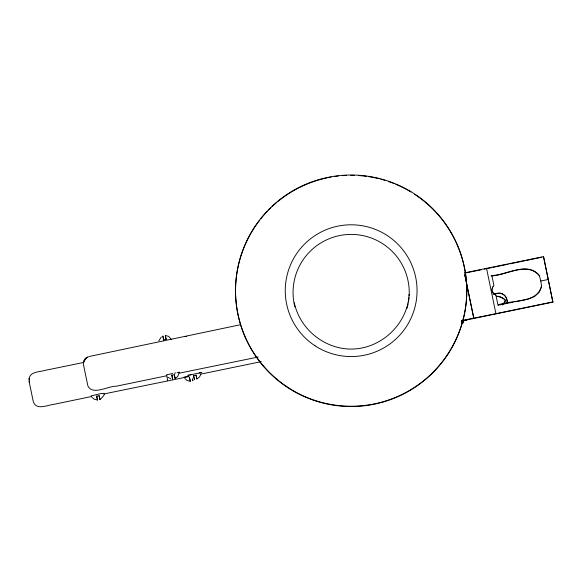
<?xml version="1.0" encoding="UTF-8"?>
<svg xmlns="http://www.w3.org/2000/svg" width="582" height="582" viewBox="0 0 582 582"><rect width="100%" height="100%" fill="white"/><g stroke="black" fill="none" stroke-linecap="round" stroke-linejoin="round"><path stroke-width="0.87" d="M179.263 372.167L177.757 376.474L175.335 378.365M84.455 361.204L85.234 359.159L86.711 357.552M409.139 294.332C407.546 325.374 378.831 350.953 347.803 348.967C322.181 347.345 299.621 327.877 294.274 302.764M491.972 289.574L492.256 288.046M83.67 361.829L85.008 359.058L87.431 357.166M158.835 340.841L161.279 336.993M200.877 374.168L199.539 376.932L197.109 378.824M29.1 379.435C29.333 371.556 39.256 372.073 44.741 370.436L83.917 362.411M541.551 286.293C536.16 304.299 511.724 299.446 497.959 305.004L495.886 295.023L494.489 294.31M492.256 288.17L492.918 286.708M492.918 286.824L493.914 285.5L491.848 275.519C506.696 275.155 527.19 260.998 539.296 275.381L540.816 281.019L548.215 279.505M85.219 359.232L86.703 357.617C84.536 359.159 82.862 361.611 83.408 364.383L87.86 385.866C92.531 395.818 108.165 385.91 116.313 386.215L166.925 375.725M534.676 296.442L539.376 292.026L541.551 286.555L540.816 280.757M100.162 399.354C111.286 389.191 96.961 395.011 91.083 395.847M533.883 296.762L528.332 298.981L514.997 301.738M88.682 356.599L240.293 324.756M461.548 323.257L463.265 322.857L462.865 320.158M461.482 321.271L466.757 320.085L461.744 320.966M177.379 372.56L179.045 372.218M188.888 375.143C181.977 376.576 210.648 370.639 199.117 373.026M189.921 374.932L191.26 374.648M91.636 396.502L54.25 404.279C47.608 404.897 35.968 410.994 33.21 401.318L29.238 382.112L29.1 378.3M104.098 393.912L188.954 376.569M464.4 272.929L486.545 268.346L495.915 313.669L473.77 318.187L464.756 274.675M461.788 320.929L552.9 302.131L543.53 256.618L486.545 268.346M464.756 273.118L481.496 269.721M484.151 269.175L491.244 267.705M493.012 267.342L508.079 264.221M509.854 263.85L524.92 260.736M526.688 260.365L541.755 257.244M163.338 339.917L166.132 339.335L165.332 335.588L166.132 339.335M491.121 275.933C506.187 275.642 526.972 261.107 539.296 275.642M493.012 294.114L497.464 293.19A7.944 7.944 0 0 1 506.944 299.89A7.944 7.944 0 0 1 507.155 303.113M493.907 294.15L497.464 293.415A7.944 7.944 0 0 1 506.944 300.108A7.944 7.944 0 0 1 507.155 303.331M498.119 305.237L513.222 302.109M172.781 373.513L166.481 374.815M174.469 373.164L176.033 372.844M179.351 373.149L258.262 357.013M171.515 375.281L174.309 374.699L175.066 378.453L174.309 374.699M188.874 376.147L184.021 377.143M193.297 375.739L196.09 375.157L196.847 378.911L196.09 375.157M200.397 374.204L261.289 361.618M461.461 320.624L473.77 318.078L464.756 274.566M96.35 396.262L99.144 395.687L99.893 399.434M495.915 313.669L552.9 301.876M189.288 377.565L190.372 381.239L189.572 377.5M461.57 322.457L463.265 322.108M184.807 336.411L186.335 336.622M165.615 335.559L168.591 336.331L171.683 339.684M190.096 381.275L187.113 380.504L184.785 378.496M97.15 399.972L94.175 399.201L91.847 397.193M170.788 378.773L168.067 377.347M492.539 292.171L494.489 294.434L495.886 295.023M493.354 293.466L492.088 290.847M194.381 379.391L193.58 375.674L194.381 379.42M87.7 357.101L87.802 357.624L87.715 357.115M99.886 399.419L99.093 395.695M167.5 380.228L167.609 380.708L166.881 375.892M552.9 302.131L543.53 256.618M491.972 289.45L492.088 290.964M496.65 296.165A13.015 13.008 0 0 1 505.438 300.196L505.438 300.421A13.015 13.008 0 0 1 503.925 303.346M29.238 380.97L29.238 382.112M414.631 194.308A115.629 115.607 0 0 1 446.139 356.853A115.629 115.607 0 0 1 282.808 384.185A115.629 115.607 0 0 1 259.659 220.243M260.765 218.839A115.629 115.607 0 0 1 267.218 211.412M268.462 210.124A115.629 115.607 0 0 1 270.986 207.621M272.274 206.399A115.629 115.607 0 0 1 276.224 202.878M277.585 201.743A115.629 115.607 0 0 1 326.837 177.91M327.702 177.728A115.629 115.607 0 0 1 331.173 177.066M334.686 176.506A115.629 115.607 0 0 1 338.229 176.055M342.682 175.64A115.629 115.607 0 0 1 346.254 175.429M350.72 175.328A115.629 115.607 0 0 1 354.278 175.371M358.687 175.575A115.629 115.607 0 0 1 366.638 176.368M368.406 176.622A115.629 115.607 0 0 1 378.933 178.718M380.664 179.154A115.629 115.607 0 0 1 384.935 180.369M388.289 181.453A115.629 115.607 0 0 1 394.116 183.606M395.767 184.283A115.629 115.607 0 0 1 410.892 191.951M409.008 297.591A58.084 58.076 0 0 1 408.448 302.029M408.12 303.797A58.084 58.076 0 0 1 407.08 308.162M294.87 306.852A58.084 58.076 0 0 1 345.57 234.67A58.084 58.076 0 0 1 409.139 295.816M505.438 300.196A13.015 13.008 0 0 1 502.324 305.019M496.65 296.383A13.015 13.008 0 0 1 505.438 300.421M163.673 339.844L162.873 336.12L163.673 339.844M171.85 375.215L172.599 378.962L171.85 375.215M96.677 396.197L97.434 399.943L96.677 396.197M184.53 336.454L184.53 336.461M192.824 380.708L192.416 378.809L192.831 380.708M287.668 387.241A115.629 115.607 0 0 0 466.589 297.271A115.629 115.607 0 0 0 299.199 187.339A115.629 115.607 0 0 0 287.668 387.241M314.971 345.744A65.904 65.89 0 0 0 416.945 294.47A65.904 65.89 0 0 0 321.54 231.811A65.904 65.89 0 0 0 314.971 345.744"/></g></svg>
